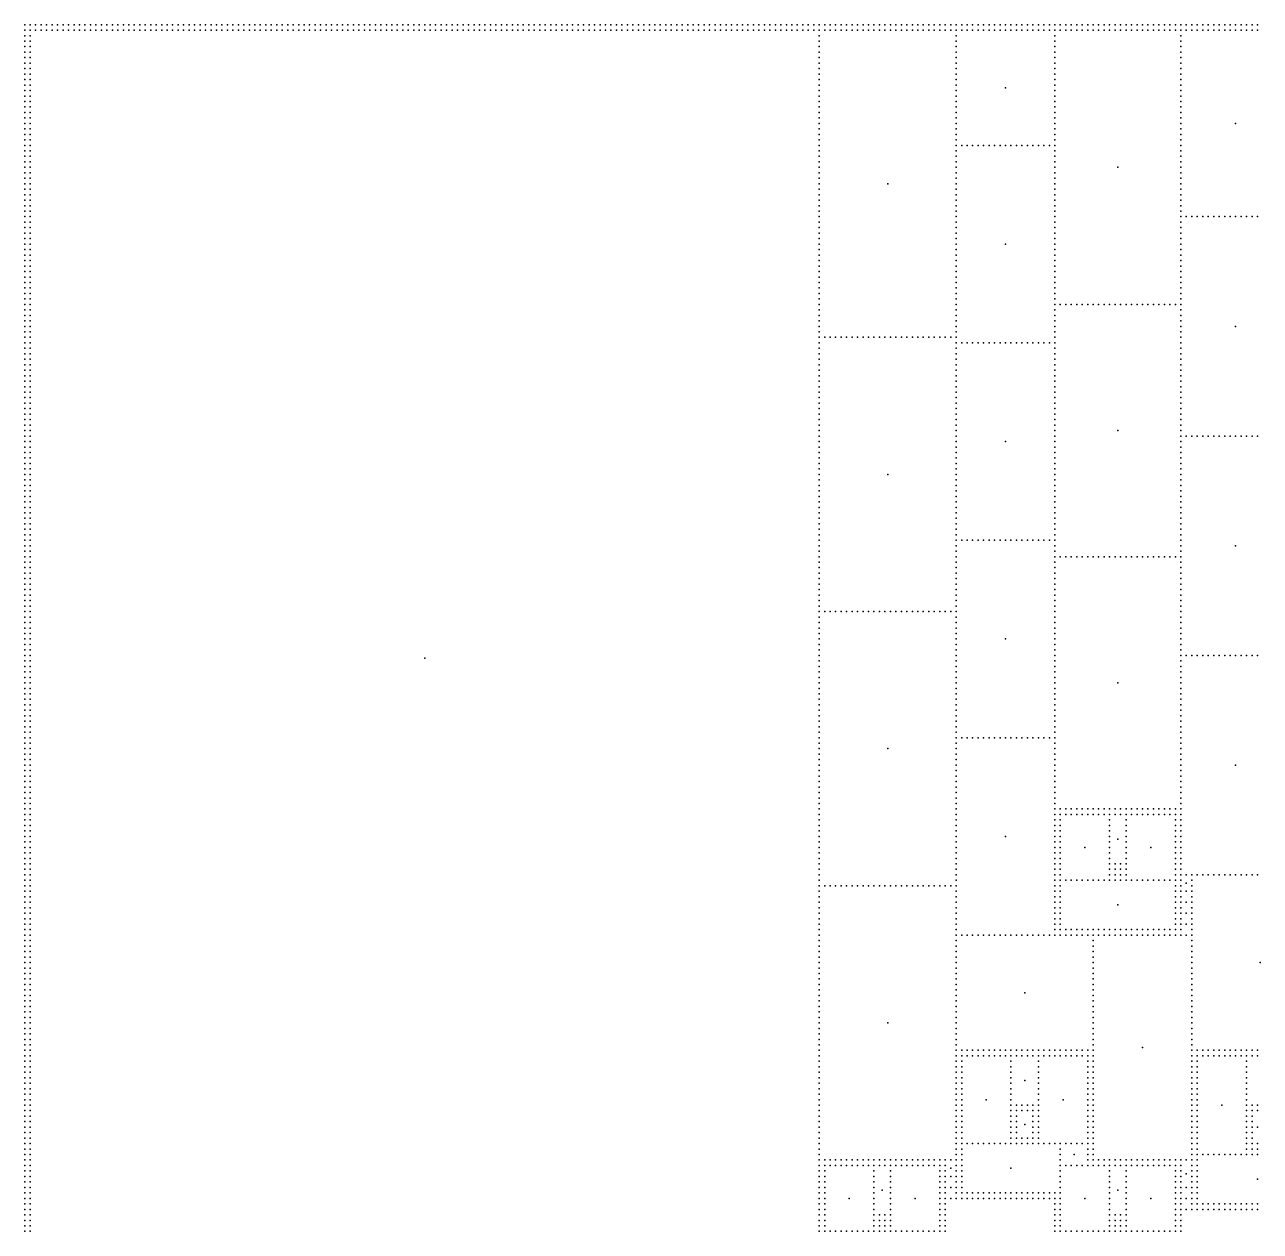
# Model space of a CAD drawing. Header units: metres. Extents: x -50 to 50, y -49 to 49.
# Drawn here: x -50 to 0.1, y 0.2 to 49.2 of the extents above; entities that cross this region are included whole.
import ezdxf

# ---------------------------------------------------------------- set-up
doc = ezdxf.new("R2010")
doc.units = ezdxf.units.M

msp = doc.modelspace()

# ---------------------------------------------------------------- linework, layer by layer
for p in [(-50, 49.168), (-50, 49.168), (-49.778, 49.168), (-49.556, 49.168), (-49.333, 49.168), (-49.111, 49.168), (-48.889, 49.168), (-48.667, 49.168), (-48.444, 49.168), (-48.222, 49.168), (-48, 49.168), (-47.778, 49.168), (-47.556, 49.168), (-47.333, 49.168), (-47.111, 49.168), (-46.889, 49.168), (-46.667, 49.168), (-46.444, 49.168), (-46.222, 49.168), (-46, 49.168), (-45.778, 49.168), (-45.556, 49.168), (-45.333, 49.168), (-45.111, 49.168), (-44.889, 49.168), (-44.667, 49.168), (-44.444, 49.168), (-44.222, 49.168), (-44, 49.168), (-43.778, 49.168), (-43.556, 49.168), (-43.333, 49.168), (-43.111, 49.168), (-42.889, 49.168), (-42.667, 49.168), (-42.444, 49.168), (-42.222, 49.168), (-42, 49.168), (-41.778, 49.168), (-41.556, 49.168), (-41.333, 49.168), (-41.111, 49.168), (-40.889, 49.168), (-40.667, 49.168), (-40.444, 49.168), (-40.222, 49.168), (-40, 49.168), (-39.778, 49.168), (-39.556, 49.168), (-39.333, 49.168), (-39.111, 49.168), (-38.889, 49.168), (-38.667, 49.168), (-38.444, 49.168), (-38.222, 49.168), (-38, 49.168), (-37.778, 49.168), (-37.556, 49.168), (-37.333, 49.168), (-37.111, 49.168), (-36.889, 49.168), (-36.667, 49.168), (-36.444, 49.168), (-36.222, 49.168), (-36, 49.168), (-35.778, 49.168), (-35.556, 49.168), (-35.333, 49.168), (-35.111, 49.168), (-34.889, 49.168), (-34.667, 49.168), (-34.444, 49.168), (-34.222, 49.168), (-34, 49.168), (-33.778, 49.168), (-33.556, 49.168), (-33.333, 49.168), (-33.111, 49.168), (-32.889, 49.168), (-32.667, 49.168), (-32.444, 49.168), (-32.222, 49.168), (-32, 49.168), (-31.778, 49.168), (-31.556, 49.168), (-31.333, 49.168), (-31.111, 49.168), (-30.889, 49.168), (-30.667, 49.168), (-30.444, 49.168), (-30.222, 49.168), (-30, 49.168), (-29.778, 49.168), (-29.556, 49.168), (-29.333, 49.168), (-29.111, 49.168), (-28.889, 49.168), (-28.667, 49.168), (-28.444, 49.168), (-28.222, 49.168), (-28, 49.168), (-27.778, 49.168), (-27.556, 49.168), (-27.333, 49.168), (-27.111, 49.168), (-26.889, 49.168), (-26.667, 49.168), (-26.444, 49.168), (-26.222, 49.168), (-26, 49.168), (-25.778, 49.168), (-25.556, 49.168), (-25.333, 49.168), (-25.111, 49.168), (-24.889, 49.168), (-24.667, 49.168), (-24.444, 49.168), (-24.222, 49.168), (-24, 49.168), (-23.778, 49.168), (-23.556, 49.168), (-23.333, 49.168), (-23.111, 49.168), (-22.889, 49.168), (-22.667, 49.168), (-22.444, 49.168), (-22.222, 49.168), (-22, 49.168), (-21.778, 49.168), (-21.556, 49.168), (-21.333, 49.168), (-21.111, 49.168), (-20.889, 49.168), (-20.667, 49.168), (-20.444, 49.168), (-20.222, 49.168), (-20, 49.168), (-19.778, 49.168), (-19.556, 49.168), (-19.333, 49.168), (-19.111, 49.168), (-18.889, 49.168), (-18.667, 49.168), (-18.444, 49.168), (-18.222, 49.168), (-18, 49.168), (-17.778, 49.168), (-17.556, 49.168), (-17.333, 49.168), (-17.111, 49.168), (-16.889, 49.168), (-16.667, 49.168), (-16.444, 49.168), (-16.222, 49.168), (-16, 49.168), (-15.778, 49.168), (-15.556, 49.168), (-15.333, 49.168), (-15.111, 49.168), (-14.889, 49.168), (-14.667, 49.168), (-14.444, 49.168), (-14.222, 49.168), (-14, 49.168), (-13.778, 49.168), (-13.556, 49.168), (-13.333, 49.168), (-13.111, 49.168), (-12.889, 49.168), (-12.667, 49.168), (-12.444, 49.168), (-12.222, 49.168), (-12, 49.168), (-11.778, 49.168), (-11.556, 49.168), (-11.333, 49.168), (-11.111, 49.168), (-10.889, 49.168), (-10.667, 49.168), (-10.444, 49.168), (-10.222, 49.168), (-10, 49.168), (-9.778, 49.168), (-9.556, 49.168), (-9.333, 49.168), (-9.111, 49.168), (-8.889, 49.168), (-8.667, 49.168), (-8.444, 49.168), (-8.222, 49.168), (-8, 49.168), (-7.778, 49.168), (-7.556, 49.168), (-7.333, 49.168), (-7.111, 49.168), (-6.889, 49.168), (-6.667, 49.168), (-6.444, 49.168), (-6.222, 49.168), (-6, 49.168), (-5.778, 49.168), (-5.556, 49.168), (-5.333, 49.168), (-5.111, 49.168), (-4.889, 49.168), (-4.667, 49.168), (-4.444, 49.168), (-4.222, 49.168), (-4, 49.168), (-3.778, 49.168), (-3.556, 49.168), (-3.333, 49.168), (-3.111, 49.168), (-2.889, 49.168), (-2.667, 49.168), (-2.444, 49.168), (-2.222, 49.168), (-2, 49.168), (-1.778, 49.168), (-1.556, 49.168), (-1.333, 49.168), (-1.111, 49.168), (-0.889, 49.168), (-0.667, 49.168), (-0.444, 49.168), (-0.222, 49.168), (0, 49.168), (-50, 48.946), (-50, 48.723), (-49.778, 48.946), (-49.778, 48.723), (-49.556, 48.946), (-49.333, 48.946), (-49.111, 48.946), (-48.889, 48.946), (-48.667, 48.946), (-48.444, 48.946), (-48.222, 48.946), (-48, 48.946), (-47.778, 48.946), (-47.556, 48.946), (-47.333, 48.946), (-47.111, 48.946), (-46.889, 48.946), (-46.667, 48.946), (-46.444, 48.946), (-46.222, 48.946), (-46, 48.946), (-45.778, 48.946), (-45.556, 48.946), (-45.333, 48.946), (-45.111, 48.946), (-44.889, 48.946), (-44.667, 48.946), (-44.444, 48.946), (-44.222, 48.946), (-44, 48.946), (-43.778, 48.946), (-43.556, 48.946), (-43.333, 48.946), (-43.111, 48.946), (-42.889, 48.946), (-42.667, 48.946), (-42.444, 48.946), (-42.222, 48.946), (-42, 48.946), (-41.778, 48.946), (-41.556, 48.946), (-41.333, 48.946), (-41.111, 48.946), (-40.889, 48.946), (-40.667, 48.946), (-40.444, 48.946), (-40.222, 48.946), (-40, 48.946), (-39.778, 48.946), (-39.556, 48.946), (-39.333, 48.946), (-39.111, 48.946), (-38.889, 48.946), (-38.667, 48.946), (-38.444, 48.946), (-38.222, 48.946), (-38, 48.946), (-37.778, 48.946), (-37.556, 48.946), (-37.333, 48.946), (-37.111, 48.946), (-36.889, 48.946), (-36.667, 48.946), (-36.444, 48.946), (-36.222, 48.946), (-36, 48.946), (-35.778, 48.946), (-35.556, 48.946), (-35.333, 48.946), (-35.111, 48.946), (-34.889, 48.946), (-34.667, 48.946), (-34.444, 48.946), (-34.222, 48.946), (-34, 48.946), (-33.778, 48.946), (-33.556, 48.946), (-33.333, 48.946), (-33.111, 48.946), (-32.889, 48.946), (-32.667, 48.946), (-32.444, 48.946), (-32.222, 48.946), (-32, 48.946), (-31.778, 48.946), (-31.556, 48.946), (-31.333, 48.946), (-31.111, 48.946), (-30.889, 48.946), (-30.667, 48.946), (-30.444, 48.946), (-30.222, 48.946), (-30, 48.946), (-29.778, 48.946), (-29.556, 48.946), (-29.333, 48.946), (-29.111, 48.946), (-28.889, 48.946), (-28.667, 48.946), (-28.444, 48.946), (-28.222, 48.946), (-28, 48.946), (-27.778, 48.946), (-27.556, 48.946), (-27.333, 48.946), (-27.111, 48.946), (-26.889, 48.946), (-26.667, 48.946), (-26.444, 48.946), (-26.222, 48.946), (-26, 48.946), (-25.778, 48.946), (-25.556, 48.946), (-25.333, 48.946), (-25.111, 48.946), (-24.889, 48.946), (-24.667, 48.946), (-24.444, 48.946), (-24.222, 48.946), (-24, 48.946), (-23.778, 48.946), (-23.556, 48.946), (-23.333, 48.946), (-23.111, 48.946), (-22.889, 48.946), (-22.667, 48.946), (-22.444, 48.946), (-22.222, 48.946), (-22, 48.946), (-21.778, 48.946), (-21.556, 48.946), (-21.333, 48.946), (-21.111, 48.946), (-20.889, 48.946), (-20.667, 48.946), (-20.444, 48.946), (-20.222, 48.946), (-20, 48.946), (-19.778, 48.946), (-19.556, 48.946), (-19.333, 48.946), (-19.111, 48.946), (-18.889, 48.946), (-18.667, 48.946), (-18.444, 48.946), (-18.222, 48.946), (-18, 48.946), (-17.778, 48.946), (-17.778, 48.723), (-17.556, 48.946), (-17.333, 48.946), (-17.111, 48.946), (-16.889, 48.946), (-16.667, 48.946), (-16.444, 48.946), (-16.222, 48.946), (-16, 48.946), (-15.778, 48.946), (-15.556, 48.946), (-15.333, 48.946), (-15.111, 48.946), (-14.889, 48.946), (-14.667, 48.946), (-14.444, 48.946), (-14.222, 48.946), (-14, 48.946), (-13.778, 48.946), (-13.556, 48.946), (-13.333, 48.946), (-13.111, 48.946), (-12.889, 48.946), (-12.667, 48.946), (-12.444, 48.946), (-12.222, 48.946), (-12.222, 48.723), (-12, 48.946), (-11.778, 48.946), (-11.556, 48.946), (-11.333, 48.946), (-11.111, 48.946), (-10.889, 48.946), (-10.667, 48.946), (-10.444, 48.946), (-10.222, 48.946), (-10, 48.946), (-9.778, 48.946), (-9.556, 48.946), (-9.333, 48.946), (-9.111, 48.946), (-8.889, 48.946), (-8.667, 48.946), (-8.444, 48.946), (-8.222, 48.946), (-8.222, 48.723), (-8, 48.946), (-7.778, 48.946), (-7.556, 48.946), (-7.333, 48.946), (-7.111, 48.946), (-6.889, 48.946), (-6.667, 48.946), (-6.444, 48.946), (-6.222, 48.946), (-6, 48.946), (-5.778, 48.946), (-5.556, 48.946), (-5.333, 48.946), (-5.111, 48.946), (-4.889, 48.946), (-4.667, 48.946), (-4.444, 48.946), (-4.222, 48.946), (-4, 48.946), (-3.778, 48.946), (-3.556, 48.946), (-3.333, 48.946), (-3.111, 48.946), (-3.111, 48.723), (-2.889, 48.946), (-2.667, 48.946), (-2.444, 48.946), (-2.222, 48.946), (-2, 48.946), (-1.778, 48.946), (-1.556, 48.946), (-1.333, 48.946), (-1.111, 48.946), (-0.889, 48.946), (-0.667, 48.946), (-0.444, 48.946), (-0.222, 48.946), (0, 48.946), (-50, 48.501), (-50, 48.279), (-49.778, 48.501), (-49.778, 48.279), (-17.778, 48.501), (-17.778, 48.279), (-12.222, 48.501), (-12.222, 48.279), (-8.222, 48.501), (-8.222, 48.279), (-3.111, 48.501), (-3.111, 48.279), (-50, 48.056), (-50, 47.834), (-50, 47.611), (-49.778, 48.056), (-49.778, 47.834), (-49.778, 47.611), (-17.778, 48.056), (-17.778, 47.834), (-17.778, 47.611), (-12.222, 48.056), (-12.222, 47.834), (-12.222, 47.611), (-8.222, 48.056), (-8.222, 47.834), (-8.222, 47.611), (-3.111, 48.056), (-3.111, 47.834), (-3.111, 47.611), (-50, 47.389), (-50, 47.166), (-49.778, 47.389), (-49.778, 47.166), (-17.778, 47.389), (-17.778, 47.166), (-12.222, 47.389), (-12.222, 47.166), (-8.222, 47.389), (-8.222, 47.166), (-3.111, 47.389), (-3.111, 47.166), (-50, 46.944), (-50, 46.721), (-49.778, 46.944), (-49.778, 46.721), (-17.778, 46.944), (-17.778, 46.721), (-12.222, 46.944), (-12.222, 46.721), (-10.222, 46.61), (-8.222, 46.944), (-8.222, 46.721), (-3.111, 46.944), (-3.111, 46.721), (-50, 46.499), (-50, 46.276), (-49.778, 46.499), (-49.778, 46.276), (-17.778, 46.499), (-17.778, 46.276), (-12.222, 46.499), (-12.222, 46.276), (-8.222, 46.499), (-8.222, 46.276), (-3.111, 46.499), (-3.111, 46.276), (-50, 46.054), (-50, 45.831), (-50, 45.609), (-49.778, 46.054), (-49.778, 45.831), (-49.778, 45.609), (-17.778, 46.054), (-17.778, 45.831), (-17.778, 45.609), (-12.222, 46.054), (-12.222, 45.831), (-12.222, 45.609), (-8.222, 46.054), (-8.222, 45.831), (-8.222, 45.609), (-3.111, 46.054), (-3.111, 45.831), (-3.111, 45.609), (-50, 45.386), (-50, 45.164), (-49.778, 45.386), (-49.778, 45.164), (-17.778, 45.386), (-17.778, 45.164), (-12.222, 45.386), (-12.222, 45.164), (-8.222, 45.386), (-8.222, 45.164), (-3.111, 45.386), (-3.111, 45.164), (-0.889, 45.164), (-50, 44.941), (-50, 44.719), (-49.778, 44.941), (-49.778, 44.719), (-17.778, 44.941), (-17.778, 44.719), (-12.222, 44.941), (-12.222, 44.719), (-8.222, 44.941), (-8.222, 44.719), (-3.111, 44.941), (-3.111, 44.719), (-50, 44.496), (-50, 44.274), (-49.778, 44.496), (-49.778, 44.274), (-17.778, 44.496), (-17.778, 44.274), (-12.222, 44.496), (-12.222, 44.274), (-12, 44.274), (-11.778, 44.274), (-11.556, 44.274), (-11.333, 44.274), (-11.111, 44.274), (-10.889, 44.274), (-10.667, 44.274), (-10.444, 44.274), (-10.222, 44.274), (-10, 44.274), (-9.778, 44.274), (-9.556, 44.274), (-9.333, 44.274), (-9.111, 44.274), (-8.889, 44.274), (-8.667, 44.274), (-8.444, 44.274), (-8.222, 44.496), (-8.222, 44.274), (-3.111, 44.496), (-3.111, 44.274), (-50, 44.051), (-50, 43.829), (-50, 43.606), (-49.778, 44.051), (-49.778, 43.829), (-49.778, 43.606), (-17.778, 44.051), (-17.778, 43.829), (-17.778, 43.606), (-12.222, 44.051), (-12.222, 43.829), (-12.222, 43.606), (-8.222, 44.051), (-8.222, 43.829), (-8.222, 43.606), (-3.111, 44.051), (-3.111, 43.829), (-3.111, 43.606), (-50, 43.384), (-50, 43.161), (-49.778, 43.384), (-49.778, 43.161), (-17.778, 43.384), (-17.778, 43.161), (-12.222, 43.384), (-12.222, 43.161), (-8.222, 43.384), (-8.222, 43.161), (-5.667, 43.384), (-3.111, 43.384), (-3.111, 43.161), (-50, 42.939), (-50, 42.716), (-49.778, 42.939), (-49.778, 42.716), (-17.778, 42.939), (-17.778, 42.716), (-15, 42.716), (-12.222, 42.939), (-12.222, 42.716), (-8.222, 42.939), (-8.222, 42.716), (-3.111, 42.939), (-3.111, 42.716), (-50, 42.494), (-50, 42.272), (-49.778, 42.494), (-49.778, 42.272), (-17.778, 42.494), (-17.778, 42.272), (-12.222, 42.494), (-12.222, 42.272), (-8.222, 42.494), (-8.222, 42.272), (-3.111, 42.494), (-3.111, 42.272), (-50, 42.049), (-50, 41.827), (-50, 41.604), (-49.778, 42.049), (-49.778, 41.827), (-49.778, 41.604), (-17.778, 42.049), (-17.778, 41.827), (-17.778, 41.604), (-12.222, 42.049), (-12.222, 41.827), (-12.222, 41.604), (-8.222, 42.049), (-8.222, 41.827), (-8.222, 41.604), (-3.111, 42.049), (-3.111, 41.827), (-3.111, 41.604), (-50, 41.382), (-50, 41.159), (-49.778, 41.382), (-49.778, 41.159), (-17.778, 41.382), (-17.778, 41.159), (-12.222, 41.382), (-12.222, 41.159), (-8.222, 41.382), (-8.222, 41.159), (-3.111, 41.382), (-3.111, 41.159), (-2.889, 41.382), (-2.667, 41.382), (-2.444, 41.382), (-2.222, 41.382), (-2, 41.382), (-1.778, 41.382), (-1.556, 41.382), (-1.333, 41.382), (-1.111, 41.382), (-0.889, 41.382), (-0.667, 41.382), (-0.444, 41.382), (-0.222, 41.382), (0, 41.382), (-50, 40.937), (-50, 40.714), (-49.778, 40.937), (-49.778, 40.714), (-17.778, 40.937), (-17.778, 40.714), (-12.222, 40.937), (-12.222, 40.714), (-8.222, 40.937), (-8.222, 40.714), (-3.111, 40.937), (-3.111, 40.714), (-50, 40.492), (-50, 40.269), (-49.778, 40.492), (-49.778, 40.269), (-17.778, 40.492), (-17.778, 40.269), (-12.222, 40.492), (-12.222, 40.269), (-10.222, 40.269), (-8.222, 40.492), (-8.222, 40.269), (-3.111, 40.492), (-3.111, 40.269), (-50, 40.047), (-50, 39.824), (-50, 39.602), (-49.778, 40.047), (-49.778, 39.824), (-49.778, 39.602), (-17.778, 40.047), (-17.778, 39.824), (-17.778, 39.602), (-12.222, 40.047), (-12.222, 39.824), (-12.222, 39.602), (-8.222, 40.047), (-8.222, 39.824), (-8.222, 39.602), (-3.111, 40.047), (-3.111, 39.824), (-3.111, 39.602), (-50, 39.379), (-50, 39.157), (-49.778, 39.379), (-49.778, 39.157), (-17.778, 39.379), (-17.778, 39.157), (-12.222, 39.379), (-12.222, 39.157), (-8.222, 39.379), (-8.222, 39.157), (-3.111, 39.379), (-3.111, 39.157), (-50, 38.934), (-50, 38.712), (-49.778, 38.934), (-49.778, 38.712), (-17.778, 38.934), (-17.778, 38.712), (-12.222, 38.934), (-12.222, 38.712), (-8.222, 38.934), (-8.222, 38.712), (-3.111, 38.934), (-3.111, 38.712), (-50, 38.489), (-50, 38.267), (-49.778, 38.489), (-49.778, 38.267), (-17.778, 38.489), (-17.778, 38.267), (-12.222, 38.489), (-12.222, 38.267), (-8.222, 38.489), (-8.222, 38.267), (-3.111, 38.489), (-3.111, 38.267), (-50, 38.044), (-50, 37.822), (-50, 37.599), (-49.778, 38.044), (-49.778, 37.822), (-49.778, 37.599), (-17.778, 38.044), (-17.778, 37.822), (-17.778, 37.599), (-12.222, 38.044), (-12.222, 37.822), (-12.222, 37.599), (-8.222, 38.044), (-8.222, 37.822), (-8.222, 37.599), (-8, 37.822), (-7.778, 37.822), (-7.556, 37.822), (-7.333, 37.822), (-7.111, 37.822), (-6.889, 37.822), (-6.667, 37.822), (-6.444, 37.822), (-6.222, 37.822), (-6, 37.822), (-5.778, 37.822), (-5.556, 37.822), (-5.333, 37.822), (-5.111, 37.822), (-4.889, 37.822), (-4.667, 37.822), (-4.444, 37.822), (-4.222, 37.822), (-4, 37.822), (-3.778, 37.822), (-3.556, 37.822), (-3.333, 37.822), (-3.111, 38.044), (-3.111, 37.822), (-3.111, 37.599), (-50, 37.377), (-50, 37.154), (-49.778, 37.377), (-49.778, 37.154), (-17.778, 37.377), (-17.778, 37.154), (-12.222, 37.377), (-12.222, 37.154), (-8.222, 37.377), (-8.222, 37.154), (-3.111, 37.377), (-3.111, 37.154), (-50, 36.932), (-50, 36.709), (-49.778, 36.932), (-49.778, 36.709), (-17.778, 36.932), (-17.778, 36.709), (-12.222, 36.932), (-12.222, 36.709), (-8.222, 36.932), (-8.222, 36.709), (-3.111, 36.932), (-3.111, 36.709), (-0.889, 36.932), (-50, 36.487), (-50, 36.265), (-49.778, 36.487), (-49.778, 36.265), (-17.778, 36.487), (-17.778, 36.265), (-17.556, 36.487), (-17.333, 36.487), (-17.111, 36.487), (-16.889, 36.487), (-16.667, 36.487), (-16.444, 36.487), (-16.222, 36.487), (-16, 36.487), (-15.778, 36.487), (-15.556, 36.487), (-15.333, 36.487), (-15.111, 36.487), (-14.889, 36.487), (-14.667, 36.487), (-14.444, 36.487), (-14.222, 36.487), (-14, 36.487), (-13.778, 36.487), (-13.556, 36.487), (-13.333, 36.487), (-13.111, 36.487), (-12.889, 36.487), (-12.667, 36.487), (-12.444, 36.487), (-12.222, 36.487), (-12.222, 36.265), (-12, 36.265), (-11.778, 36.265), (-11.556, 36.265), (-11.333, 36.265), (-11.111, 36.265), (-10.889, 36.265), (-10.667, 36.265), (-10.444, 36.265), (-10.222, 36.265), (-10, 36.265), (-9.778, 36.265), (-9.556, 36.265), (-9.333, 36.265), (-9.111, 36.265), (-8.889, 36.265), (-8.667, 36.265), (-8.444, 36.265), (-8.222, 36.487), (-8.222, 36.265), (-3.111, 36.487), (-3.111, 36.265), (-50, 36.042), (-50, 35.82), (-50, 35.597), (-49.778, 36.042), (-49.778, 35.82), (-49.778, 35.597), (-17.778, 36.042), (-17.778, 35.82), (-17.778, 35.597), (-12.222, 36.042), (-12.222, 35.82), (-12.222, 35.597), (-8.222, 36.042), (-8.222, 35.82), (-8.222, 35.597), (-3.111, 36.042), (-3.111, 35.82), (-3.111, 35.597), (-50, 35.375), (-50, 35.152), (-49.778, 35.375), (-49.778, 35.152), (-17.778, 35.375), (-17.778, 35.152), (-12.222, 35.375), (-12.222, 35.152), (-8.222, 35.375), (-8.222, 35.152), (-3.111, 35.375), (-3.111, 35.152), (-50, 34.93), (-50, 34.707), (-49.778, 34.93), (-49.778, 34.707), (-17.778, 34.93), (-17.778, 34.707), (-12.222, 34.93), (-12.222, 34.707), (-8.222, 34.93), (-8.222, 34.707), (-3.111, 34.93), (-3.111, 34.707), (-50, 34.485), (-50, 34.262), (-49.778, 34.485), (-49.778, 34.262), (-17.778, 34.485), (-17.778, 34.262), (-12.222, 34.485), (-12.222, 34.262), (-8.222, 34.485), (-8.222, 34.262), (-3.111, 34.485), (-3.111, 34.262), (-50, 34.04), (-50, 33.817), (-50, 33.595), (-49.778, 34.04), (-49.778, 33.817), (-49.778, 33.595), (-17.778, 34.04), (-17.778, 33.817), (-17.778, 33.595), (-12.222, 34.04), (-12.222, 33.817), (-12.222, 33.595), (-8.222, 34.04), (-8.222, 33.817), (-8.222, 33.595), (-3.111, 34.04), (-3.111, 33.817), (-3.111, 33.595), (-50, 33.372), (-50, 33.15), (-49.778, 33.372), (-49.778, 33.15), (-17.778, 33.372), (-17.778, 33.15), (-12.222, 33.372), (-12.222, 33.15), (-8.222, 33.372), (-8.222, 33.15), (-3.111, 33.372), (-3.111, 33.15), (-50, 32.927), (-50, 32.705), (-49.778, 32.927), (-49.778, 32.705), (-17.778, 32.927), (-17.778, 32.705), (-12.222, 32.927), (-12.222, 32.705), (-8.222, 32.927), (-8.222, 32.705), (-5.667, 32.705), (-3.111, 32.927), (-3.111, 32.705), (-50, 32.482), (-50, 32.26), (-49.778, 32.482), (-49.778, 32.26), (-17.778, 32.482), (-17.778, 32.26), (-12.222, 32.482), (-12.222, 32.26), (-10.222, 32.26), (-8.222, 32.482), (-8.222, 32.26), (-3.111, 32.482), (-3.111, 32.26), (-2.889, 32.482), (-2.667, 32.482), (-2.444, 32.482), (-2.222, 32.482), (-2, 32.482), (-1.778, 32.482), (-1.556, 32.482), (-1.333, 32.482), (-1.111, 32.482), (-0.889, 32.482), (-0.667, 32.482), (-0.444, 32.482), (-0.222, 32.482), (0, 32.482), (-50, 32.037), (-50, 31.815), (-50, 31.592), (-49.778, 32.037), (-49.778, 31.815), (-49.778, 31.592), (-17.778, 32.037), (-17.778, 31.815), (-17.778, 31.592), (-12.222, 32.037), (-12.222, 31.815), (-12.222, 31.592), (-8.222, 32.037), (-8.222, 31.815), (-8.222, 31.592), (-3.111, 32.037), (-3.111, 31.815), (-3.111, 31.592), (-50, 31.37), (-50, 31.147), (-49.778, 31.37), (-49.778, 31.147), (-17.778, 31.37), (-17.778, 31.147), (-12.222, 31.37), (-12.222, 31.147), (-8.222, 31.37), (-8.222, 31.147), (-3.111, 31.37), (-3.111, 31.147), (-50, 30.925), (-50, 30.702), (-49.778, 30.925), (-49.778, 30.702), (-17.778, 30.925), (-17.778, 30.702), (-15, 30.925), (-12.222, 30.925), (-12.222, 30.702), (-8.222, 30.925), (-8.222, 30.702), (-3.111, 30.925), (-3.111, 30.702), (-50, 30.48), (-50, 30.258), (-49.778, 30.48), (-49.778, 30.258), (-17.778, 30.48), (-17.778, 30.258), (-12.222, 30.48), (-12.222, 30.258), (-8.222, 30.48), (-8.222, 30.258), (-3.111, 30.48), (-3.111, 30.258), (-50, 30.035), (-50, 29.813), (-50, 29.59), (-49.778, 30.035), (-49.778, 29.813), (-49.778, 29.59), (-17.778, 30.035), (-17.778, 29.813), (-17.778, 29.59), (-12.222, 30.035), (-12.222, 29.813), (-12.222, 29.59), (-8.222, 30.035), (-8.222, 29.813), (-8.222, 29.59), (-3.111, 30.035), (-3.111, 29.813), (-3.111, 29.59), (-50, 29.368), (-50, 29.145), (-49.778, 29.368), (-49.778, 29.145), (-17.778, 29.368), (-17.778, 29.145), (-12.222, 29.368), (-12.222, 29.145), (-8.222, 29.368), (-8.222, 29.145), (-3.111, 29.368), (-3.111, 29.145), (-50, 28.923), (-50, 28.7), (-49.778, 28.923), (-49.778, 28.7), (-17.778, 28.923), (-17.778, 28.7), (-12.222, 28.923), (-12.222, 28.7), (-8.222, 28.923), (-8.222, 28.7), (-3.111, 28.923), (-3.111, 28.7), (-50, 28.478), (-50, 28.255), (-49.778, 28.478), (-49.778, 28.255), (-17.778, 28.478), (-17.778, 28.255), (-12.222, 28.478), (-12.222, 28.255), (-12, 28.255), (-11.778, 28.255), (-11.556, 28.255), (-11.333, 28.255), (-11.111, 28.255), (-10.889, 28.255), (-10.667, 28.255), (-10.444, 28.255), (-10.222, 28.255), (-10, 28.255), (-9.778, 28.255), (-9.556, 28.255), (-9.333, 28.255), (-9.111, 28.255), (-8.889, 28.255), (-8.667, 28.255), (-8.444, 28.255), (-8.222, 28.478), (-8.222, 28.255), (-3.111, 28.478), (-3.111, 28.255), (-50, 28.033), (-50, 27.81), (-50, 27.588), (-49.778, 28.033), (-49.778, 27.81), (-49.778, 27.588), (-17.778, 28.033), (-17.778, 27.81), (-17.778, 27.588), (-12.222, 28.033), (-12.222, 27.81), (-12.222, 27.588), (-8.222, 28.033), (-8.222, 27.81), (-8.222, 27.588), (-8, 27.588), (-7.778, 27.588), (-7.556, 27.588), (-7.333, 27.588), (-7.111, 27.588), (-6.889, 27.588), (-6.667, 27.588), (-6.444, 27.588), (-6.222, 27.588), (-6, 27.588), (-5.778, 27.588), (-5.556, 27.588), (-5.333, 27.588), (-5.111, 27.588), (-4.889, 27.588), (-4.667, 27.588), (-4.444, 27.588), (-4.222, 27.588), (-4, 27.588), (-3.778, 27.588), (-3.556, 27.588), (-3.333, 27.588), (-3.111, 28.033), (-3.111, 27.81), (-3.111, 27.588), (-0.889, 28.033), (-50, 27.365), (-50, 27.143), (-49.778, 27.365), (-49.778, 27.143), (-17.778, 27.365), (-17.778, 27.143), (-12.222, 27.365), (-12.222, 27.143), (-8.222, 27.365), (-8.222, 27.143), (-3.111, 27.365), (-3.111, 27.143), (-50, 26.92), (-50, 26.698), (-49.778, 26.92), (-49.778, 26.698), (-17.778, 26.92), (-17.778, 26.698), (-12.222, 26.92), (-12.222, 26.698), (-8.222, 26.92), (-8.222, 26.698), (-3.111, 26.92), (-3.111, 26.698), (-50, 26.475), (-50, 26.253), (-49.778, 26.475), (-49.778, 26.253), (-17.778, 26.475), (-17.778, 26.253), (-12.222, 26.475), (-12.222, 26.253), (-8.222, 26.475), (-8.222, 26.253), (-3.111, 26.475), (-3.111, 26.253), (-50, 26.03), (-50, 25.808), (-50, 25.585), (-49.778, 26.03), (-49.778, 25.808), (-49.778, 25.585), (-17.778, 26.03), (-17.778, 25.808), (-17.778, 25.585), (-12.222, 26.03), (-12.222, 25.808), (-12.222, 25.585), (-8.222, 26.03), (-8.222, 25.808), (-8.222, 25.585), (-3.111, 26.03), (-3.111, 25.808), (-3.111, 25.585), (-50, 25.363), (-50, 25.14), (-49.778, 25.363), (-49.778, 25.14), (-17.778, 25.363), (-17.778, 25.14), (-17.556, 25.363), (-17.333, 25.363), (-17.111, 25.363), (-16.889, 25.363), (-16.667, 25.363), (-16.444, 25.363), (-16.222, 25.363), (-16, 25.363), (-15.778, 25.363), (-15.556, 25.363), (-15.333, 25.363), (-15.111, 25.363), (-14.889, 25.363), (-14.667, 25.363), (-14.444, 25.363), (-14.222, 25.363), (-14, 25.363), (-13.778, 25.363), (-13.556, 25.363), (-13.333, 25.363), (-13.111, 25.363), (-12.889, 25.363), (-12.667, 25.363), (-12.444, 25.363), (-12.222, 25.363), (-12.222, 25.14), (-8.222, 25.363), (-8.222, 25.14), (-3.111, 25.363), (-3.111, 25.14), (-50, 24.918), (-50, 24.695), (-49.778, 24.918), (-49.778, 24.695), (-17.778, 24.918), (-17.778, 24.695), (-12.222, 24.918), (-12.222, 24.695), (-8.222, 24.918), (-8.222, 24.695), (-3.111, 24.918), (-3.111, 24.695), (-50, 24.473), (-50, 24.251), (-49.778, 24.473), (-49.778, 24.251), (-17.778, 24.473), (-17.778, 24.251), (-12.222, 24.473), (-12.222, 24.251), (-10.222, 24.251), (-8.222, 24.473), (-8.222, 24.251), (-3.111, 24.473), (-3.111, 24.251), (-50, 24.028), (-50, 23.806), (-50, 23.583), (-49.778, 24.028), (-49.778, 23.806), (-49.778, 23.583), (-17.778, 24.028), (-17.778, 23.806), (-17.778, 23.583), (-12.222, 24.028), (-12.222, 23.806), (-12.222, 23.583), (-8.222, 24.028), (-8.222, 23.806), (-8.222, 23.583), (-3.111, 24.028), (-3.111, 23.806), (-3.111, 23.583), (-2.889, 23.583), (-2.667, 23.583), (-2.444, 23.583), (-2.222, 23.583), (-2, 23.583), (-1.778, 23.583), (-1.556, 23.583), (-1.333, 23.583), (-1.111, 23.583), (-0.889, 23.583), (-0.667, 23.583), (-0.444, 23.583), (-0.222, 23.583), (0, 23.583), (-50, 23.361), (-50, 23.138), (-49.778, 23.361), (-49.778, 23.138), (-33.778, 23.472), (-17.778, 23.361), (-17.778, 23.138), (-12.222, 23.361), (-12.222, 23.138), (-8.222, 23.361), (-8.222, 23.138), (-3.111, 23.361), (-3.111, 23.138), (-50, 22.916), (-50, 22.693), (-49.778, 22.916), (-49.778, 22.693), (-17.778, 22.916), (-17.778, 22.693), (-12.222, 22.916), (-12.222, 22.693), (-8.222, 22.916), (-8.222, 22.693), (-3.111, 22.916), (-3.111, 22.693), (-50, 22.471), (-50, 22.248), (-49.778, 22.471), (-49.778, 22.248), (-17.778, 22.471), (-17.778, 22.248), (-12.222, 22.471), (-12.222, 22.248), (-8.222, 22.471), (-8.222, 22.248), (-5.667, 22.471), (-3.111, 22.471), (-3.111, 22.248), (-50, 22.026), (-50, 21.803), (-50, 21.581), (-49.778, 22.026), (-49.778, 21.803), (-49.778, 21.581), (-17.778, 22.026), (-17.778, 21.803), (-17.778, 21.581), (-12.222, 22.026), (-12.222, 21.803), (-12.222, 21.581), (-8.222, 22.026), (-8.222, 21.803), (-8.222, 21.581), (-3.111, 22.026), (-3.111, 21.803), (-3.111, 21.581), (-50, 21.358), (-50, 21.136), (-49.778, 21.358), (-49.778, 21.136), (-17.778, 21.358), (-17.778, 21.136), (-12.222, 21.358), (-12.222, 21.136), (-8.222, 21.358), (-8.222, 21.136), (-3.111, 21.358), (-3.111, 21.136), (-50, 20.913), (-50, 20.691), (-49.778, 20.913), (-49.778, 20.691), (-17.778, 20.913), (-17.778, 20.691), (-12.222, 20.913), (-12.222, 20.691), (-8.222, 20.913), (-8.222, 20.691), (-3.111, 20.913), (-3.111, 20.691), (-50, 20.468), (-50, 20.246), (-49.778, 20.468), (-49.778, 20.246), (-17.778, 20.468), (-17.778, 20.246), (-12.222, 20.468), (-12.222, 20.246), (-12, 20.246), (-11.778, 20.246), (-11.556, 20.246), (-11.333, 20.246), (-11.111, 20.246), (-10.889, 20.246), (-10.667, 20.246), (-10.444, 20.246), (-10.222, 20.246), (-10, 20.246), (-9.778, 20.246), (-9.556, 20.246), (-9.333, 20.246), (-9.111, 20.246), (-8.889, 20.246), (-8.667, 20.246), (-8.444, 20.246), (-8.222, 20.468), (-8.222, 20.246), (-3.111, 20.468), (-3.111, 20.246), (-50, 20.023), (-50, 19.801), (-50, 19.578), (-49.778, 20.023), (-49.778, 19.801), (-49.778, 19.578), (-17.778, 20.023), (-17.778, 19.801), (-17.778, 19.578), (-15, 19.801), (-12.222, 20.023), (-12.222, 19.801), (-12.222, 19.578), (-8.222, 20.023), (-8.222, 19.801), (-8.222, 19.578), (-3.111, 20.023), (-3.111, 19.801), (-3.111, 19.578), (-50, 19.356), (-50, 19.133), (-49.778, 19.356), (-49.778, 19.133), (-17.778, 19.356), (-17.778, 19.133), (-12.222, 19.356), (-12.222, 19.133), (-8.222, 19.356), (-8.222, 19.133), (-3.111, 19.356), (-3.111, 19.133), (-0.889, 19.133), (-50, 18.911), (-50, 18.688), (-49.778, 18.911), (-49.778, 18.688), (-17.778, 18.911), (-17.778, 18.688), (-12.222, 18.911), (-12.222, 18.688), (-8.222, 18.911), (-8.222, 18.688), (-3.111, 18.911), (-3.111, 18.688), (-50, 18.466), (-50, 18.244), (-49.778, 18.466), (-49.778, 18.244), (-17.778, 18.466), (-17.778, 18.244), (-12.222, 18.466), (-12.222, 18.244), (-8.222, 18.466), (-8.222, 18.244), (-3.111, 18.466), (-3.111, 18.244), (-50, 18.021), (-50, 17.799), (-50, 17.576), (-49.778, 18.021), (-49.778, 17.799), (-49.778, 17.576), (-17.778, 18.021), (-17.778, 17.799), (-17.778, 17.576), (-12.222, 18.021), (-12.222, 17.799), (-12.222, 17.576), (-8.222, 18.021), (-8.222, 17.799), (-8.222, 17.576), (-3.111, 18.021), (-3.111, 17.799), (-3.111, 17.576), (-50, 17.354), (-50, 17.131), (-49.778, 17.354), (-49.778, 17.131), (-17.778, 17.354), (-17.778, 17.131), (-12.222, 17.354), (-12.222, 17.131), (-8.222, 17.354), (-8.222, 17.131), (-8, 17.354), (-8, 17.131), (-7.778, 17.354), (-7.778, 17.131), (-7.556, 17.354), (-7.556, 17.131), (-7.333, 17.354), (-7.333, 17.131), (-7.111, 17.354), (-7.111, 17.131), (-6.889, 17.354), (-6.889, 17.131), (-6.667, 17.354), (-6.667, 17.131), (-6.444, 17.354), (-6.444, 17.131), (-6.222, 17.354), (-6.222, 17.131), (-6, 17.354), (-6, 17.131), (-5.778, 17.354), (-5.778, 17.131), (-5.556, 17.354), (-5.556, 17.131), (-5.333, 17.354), (-5.333, 17.131), (-5.111, 17.354), (-5.111, 17.131), (-4.889, 17.354), (-4.889, 17.131), (-4.667, 17.354), (-4.667, 17.131), (-4.444, 17.354), (-4.444, 17.131), (-4.222, 17.354), (-4.222, 17.131), (-4, 17.354), (-4, 17.131), (-3.778, 17.354), (-3.778, 17.131), (-3.556, 17.354), (-3.556, 17.131), (-3.333, 17.354), (-3.333, 17.131), (-3.111, 17.354), (-3.111, 17.131), (-50, 16.909), (-50, 16.686), (-49.778, 16.909), (-49.778, 16.686), (-17.778, 16.909), (-17.778, 16.686), (-12.222, 16.909), (-12.222, 16.686), (-8.222, 16.909), (-8.222, 16.686), (-8, 16.909), (-8, 16.686), (-6, 16.909), (-6, 16.686), (-5.333, 16.909), (-5.333, 16.686), (-3.333, 16.909), (-3.333, 16.686), (-3.111, 16.909), (-3.111, 16.686), (-50, 16.464), (-50, 16.241), (-49.778, 16.464), (-49.778, 16.241), (-17.778, 16.464), (-17.778, 16.241), (-12.222, 16.464), (-12.222, 16.241), (-10.222, 16.241), (-8.222, 16.464), (-8.222, 16.241), (-8, 16.464), (-8, 16.241), (-6, 16.464), (-6, 16.241), (-5.667, 16.13), (-5.333, 16.464), (-5.333, 16.241), (-3.333, 16.464), (-3.333, 16.241), (-3.111, 16.464), (-3.111, 16.241), (-50, 16.019), (-50, 15.796), (-50, 15.574), (-49.778, 16.019), (-49.778, 15.796), (-49.778, 15.574), (-17.778, 16.019), (-17.778, 15.796), (-17.778, 15.574), (-12.222, 16.019), (-12.222, 15.796), (-12.222, 15.574), (-8.222, 16.019), (-8.222, 15.796), (-8.222, 15.574), (-8, 16.019), (-8, 15.796), (-8, 15.574), (-7, 15.796), (-6, 16.019), (-6, 15.796), (-6, 15.574), (-5.333, 16.019), (-5.333, 15.796), (-5.333, 15.574), (-4.333, 15.796), (-3.333, 16.019), (-3.333, 15.796), (-3.333, 15.574), (-3.111, 16.019), (-3.111, 15.796), (-3.111, 15.574), (-50, 15.351), (-50, 15.129), (-49.778, 15.351), (-49.778, 15.129), (-17.778, 15.351), (-17.778, 15.129), (-12.222, 15.351), (-12.222, 15.129), (-8.222, 15.351), (-8.222, 15.129), (-8, 15.351), (-8, 15.129), (-6, 15.351), (-6, 15.129), (-5.778, 15.129), (-5.556, 15.129), (-5.333, 15.351), (-5.333, 15.129), (-3.333, 15.351), (-3.333, 15.129), (-3.111, 15.351), (-3.111, 15.129), (-50, 14.906), (-50, 14.684), (-49.778, 14.906), (-49.778, 14.684), (-17.778, 14.906), (-17.778, 14.684), (-12.222, 14.906), (-12.222, 14.684), (-8.222, 14.906), (-8.222, 14.684), (-8, 14.906), (-8, 14.684), (-6, 14.906), (-6, 14.684), (-5.778, 14.906), (-5.778, 14.684), (-5.556, 14.906), (-5.556, 14.684), (-5.333, 14.906), (-5.333, 14.684), (-3.333, 14.906), (-3.333, 14.684), (-3.111, 14.906), (-3.111, 14.684), (-2.889, 14.684), (-2.667, 14.684), (-2.444, 14.684), (-2.222, 14.684), (-2, 14.684), (-1.778, 14.684), (-1.556, 14.684), (-1.333, 14.684), (-1.111, 14.684), (-0.889, 14.684), (-0.667, 14.684), (-0.444, 14.684), (-0.222, 14.684), (0, 14.684), (-50, 14.461), (-50, 14.239), (-49.778, 14.461), (-49.778, 14.239), (-17.778, 14.461), (-17.778, 14.239), (-17.556, 14.239), (-17.333, 14.239), (-17.111, 14.239), (-16.889, 14.239), (-16.667, 14.239), (-16.444, 14.239), (-16.222, 14.239), (-16, 14.239), (-15.778, 14.239), (-15.556, 14.239), (-15.333, 14.239), (-15.111, 14.239), (-14.889, 14.239), (-14.667, 14.239), (-14.444, 14.239), (-14.222, 14.239), (-14, 14.239), (-13.778, 14.239), (-13.556, 14.239), (-13.333, 14.239), (-13.111, 14.239), (-12.889, 14.239), (-12.667, 14.239), (-12.444, 14.239), (-12.222, 14.461), (-12.222, 14.239), (-8.222, 14.461), (-8.222, 14.239), (-8, 14.461), (-8, 14.239), (-7.778, 14.461), (-7.556, 14.461), (-7.333, 14.461), (-7.111, 14.461), (-6.889, 14.461), (-6.667, 14.461), (-6.444, 14.461), (-6.222, 14.461), (-6, 14.461), (-5.778, 14.461), (-5.556, 14.461), (-5.333, 14.461), (-5.111, 14.461), (-4.889, 14.461), (-4.667, 14.461), (-4.444, 14.461), (-4.222, 14.461), (-4, 14.461), (-3.778, 14.461), (-3.556, 14.461), (-3.333, 14.461), (-3.333, 14.239), (-3.111, 14.461), (-3.111, 14.239), (-2.889, 14.35), (-2.667, 14.461), (-2.667, 14.239), (-50, 14.016), (-50, 13.794), (-50, 13.571), (-49.778, 14.016), (-49.778, 13.794), (-49.778, 13.571), (-17.778, 14.016), (-17.778, 13.794), (-17.778, 13.571), (-12.222, 14.016), (-12.222, 13.794), (-12.222, 13.571), (-8.222, 14.016), (-8.222, 13.794), (-8.222, 13.571), (-8, 14.016), (-8, 13.794), (-8, 13.571), (-3.333, 14.016), (-3.333, 13.794), (-3.333, 13.571), (-3.111, 14.016), (-3.111, 13.794), (-3.111, 13.571), (-2.889, 14.016), (-2.889, 13.571), (-2.667, 14.016), (-2.667, 13.794), (-2.667, 13.571), (-50, 13.349), (-50, 13.126), (-49.778, 13.349), (-49.778, 13.126), (-17.778, 13.349), (-17.778, 13.126), (-12.222, 13.349), (-12.222, 13.126), (-8.222, 13.349), (-8.222, 13.126), (-8, 13.349), (-8, 13.126), (-5.667, 13.46), (-3.333, 13.349), (-3.333, 13.126), (-3.111, 13.349), (-3.111, 13.126), (-2.889, 13.126), (-2.667, 13.349), (-2.667, 13.126), (-50, 12.904), (-50, 12.681), (-49.778, 12.904), (-49.778, 12.681), (-17.778, 12.904), (-17.778, 12.681), (-12.222, 12.904), (-12.222, 12.681), (-8.222, 12.904), (-8.222, 12.681), (-8, 12.904), (-8, 12.681), (-3.333, 12.904), (-3.333, 12.681), (-3.111, 12.904), (-3.111, 12.681), (-2.889, 12.681), (-2.667, 12.904), (-2.667, 12.681), (-50, 12.459), (-50, 12.236), (-49.778, 12.459), (-49.778, 12.236), (-17.778, 12.459), (-17.778, 12.236), (-12.222, 12.459), (-12.222, 12.236), (-12, 12.236), (-11.778, 12.236), (-11.556, 12.236), (-11.333, 12.236), (-11.111, 12.236), (-10.889, 12.236), (-10.667, 12.236), (-10.444, 12.236), (-10.222, 12.236), (-10, 12.236), (-9.778, 12.236), (-9.556, 12.236), (-9.333, 12.236), (-9.111, 12.236), (-8.889, 12.236), (-8.667, 12.236), (-8.444, 12.236), (-8.222, 12.459), (-8.222, 12.236), (-8, 12.459), (-8, 12.236), (-7.778, 12.459), (-7.778, 12.236), (-7.556, 12.459), (-7.556, 12.236), (-7.333, 12.459), (-7.333, 12.236), (-7.111, 12.459), (-7.111, 12.236), (-6.889, 12.459), (-6.889, 12.236), (-6.667, 12.459), (-6.667, 12.236), (-6.444, 12.459), (-6.444, 12.236), (-6.222, 12.459), (-6.222, 12.236), (-6, 12.459), (-6, 12.236), (-5.778, 12.459), (-5.778, 12.236), (-5.556, 12.459), (-5.556, 12.236), (-5.333, 12.459), (-5.333, 12.236), (-5.111, 12.459), (-5.111, 12.236), (-4.889, 12.459), (-4.889, 12.236), (-4.667, 12.459), (-4.667, 12.236), (-4.444, 12.459), (-4.444, 12.236), (-4.222, 12.459), (-4.222, 12.236), (-4, 12.459), (-4, 12.236), (-3.778, 12.459), (-3.778, 12.236), (-3.556, 12.459), (-3.556, 12.236), (-3.333, 12.459), (-3.333, 12.236), (-3.111, 12.459), (-3.111, 12.236), (-2.889, 12.236), (-2.667, 12.459), (-2.667, 12.236), (-50, 12.014), (-50, 11.792), (-50, 11.569), (-49.778, 12.014), (-49.778, 11.792), (-49.778, 11.569), (-17.778, 12.014), (-17.778, 11.792), (-17.778, 11.569), (-12.222, 12.014), (-12.222, 11.792), (-12.222, 11.569), (-6.667, 12.014), (-6.667, 11.792), (-6.667, 11.569), (-2.667, 12.014), (-2.667, 11.792), (-2.667, 11.569), (-50, 11.347), (-50, 11.124), (-49.778, 11.347), (-49.778, 11.124), (-17.778, 11.347), (-17.778, 11.124), (-12.222, 11.347), (-12.222, 11.124), (-6.667, 11.347), (-6.667, 11.124), (-2.667, 11.347), (-2.667, 11.124), (0.111, 11.124), (-50, 10.902), (-50, 10.679), (-49.778, 10.902), (-49.778, 10.679), (-17.778, 10.902), (-17.778, 10.679), (-12.222, 10.902), (-12.222, 10.679), (-6.667, 10.902), (-6.667, 10.679), (-2.667, 10.902), (-2.667, 10.679), (-50, 10.457), (-50, 10.234), (-49.778, 10.457), (-49.778, 10.234), (-17.778, 10.457), (-17.778, 10.234), (-12.222, 10.457), (-12.222, 10.234), (-6.667, 10.457), (-6.667, 10.234), (-2.667, 10.457), (-2.667, 10.234), (-50, 10.012), (-50, 9.789), (-50, 9.567), (-49.778, 10.012), (-49.778, 9.789), (-49.778, 9.567), (-17.778, 10.012), (-17.778, 9.789), (-17.778, 9.567), (-12.222, 10.012), (-12.222, 9.789), (-12.222, 9.567), (-9.444, 9.9), (-6.667, 10.012), (-6.667, 9.789), (-6.667, 9.567), (-2.667, 10.012), (-2.667, 9.789), (-2.667, 9.567), (-50, 9.344), (-50, 9.122), (-49.778, 9.344), (-49.778, 9.122), (-17.778, 9.344), (-17.778, 9.122), (-12.222, 9.344), (-12.222, 9.122), (-6.667, 9.344), (-6.667, 9.122), (-2.667, 9.344), (-2.667, 9.122), (-50, 8.899), (-50, 8.677), (-49.778, 8.899), (-49.778, 8.677), (-17.778, 8.899), (-17.778, 8.677), (-15, 8.677), (-12.222, 8.899), (-12.222, 8.677), (-6.667, 8.899), (-6.667, 8.677), (-2.667, 8.899), (-2.667, 8.677), (-50, 8.454), (-50, 8.232), (-49.778, 8.454), (-49.778, 8.232), (-17.778, 8.454), (-17.778, 8.232), (-12.222, 8.454), (-12.222, 8.232), (-6.667, 8.454), (-6.667, 8.232), (-2.667, 8.454), (-2.667, 8.232), (-50, 8.009), (-50, 7.787), (-50, 7.564), (-49.778, 8.009), (-49.778, 7.787), (-49.778, 7.564), (-17.778, 8.009), (-17.778, 7.787), (-17.778, 7.564), (-12.222, 8.009), (-12.222, 7.787), (-12.222, 7.564), (-12, 7.564), (-11.778, 7.564), (-11.556, 7.564), (-11.333, 7.564), (-11.111, 7.564), (-10.889, 7.564), (-10.667, 7.564), (-10.444, 7.564), (-10.222, 7.564), (-10, 7.564), (-9.778, 7.564), (-9.556, 7.564), (-9.333, 7.564), (-9.111, 7.564), (-8.889, 7.564), (-8.667, 7.564), (-8.444, 7.564), (-8.222, 7.564), (-8, 7.564), (-7.778, 7.564), (-7.556, 7.564), (-7.333, 7.564), (-7.111, 7.564), (-6.889, 7.564), (-6.667, 8.009), (-6.667, 7.787), (-6.667, 7.564), (-4.667, 7.676), (-2.667, 8.009), (-2.667, 7.787), (-2.667, 7.564), (-2.444, 7.564), (-2.222, 7.564), (-2, 7.564), (-1.778, 7.564), (-1.556, 7.564), (-1.333, 7.564), (-1.111, 7.564), (-0.889, 7.564), (-0.667, 7.564), (-0.444, 7.564), (-0.222, 7.564), (0, 7.564), (-50, 7.342), (-50, 7.119), (-49.778, 7.342), (-49.778, 7.119), (-17.778, 7.342), (-17.778, 7.119), (-12.222, 7.342), (-12.222, 7.119), (-12, 7.342), (-12, 7.119), (-11.778, 7.342), (-11.556, 7.342), (-11.333, 7.342), (-11.111, 7.342), (-10.889, 7.342), (-10.667, 7.342), (-10.444, 7.342), (-10.222, 7.342), (-10, 7.342), (-10, 7.119), (-9.778, 7.342), (-9.556, 7.342), (-9.333, 7.342), (-9.111, 7.342), (-8.889, 7.342), (-8.889, 7.119), (-8.667, 7.342), (-8.444, 7.342), (-8.222, 7.342), (-8, 7.342), (-7.778, 7.342), (-7.556, 7.342), (-7.333, 7.342), (-7.111, 7.342), (-6.889, 7.342), (-6.889, 7.119), (-6.667, 7.342), (-6.667, 7.119), (-2.667, 7.342), (-2.667, 7.119), (-2.444, 7.342), (-2.444, 7.119), (-2.222, 7.342), (-2, 7.342), (-1.778, 7.342), (-1.556, 7.342), (-1.333, 7.342), (-1.111, 7.342), (-0.889, 7.342), (-0.667, 7.342), (-0.444, 7.342), (-0.444, 7.119), (-0.222, 7.342), (0, 7.342), (-50, 6.897), (-50, 6.674), (-49.778, 6.897), (-49.778, 6.674), (-17.778, 6.897), (-17.778, 6.674), (-12.222, 6.897), (-12.222, 6.674), (-12, 6.897), (-12, 6.674), (-10, 6.897), (-10, 6.674), (-8.889, 6.897), (-8.889, 6.674), (-6.889, 6.897), (-6.889, 6.674), (-6.667, 6.897), (-6.667, 6.674), (-2.667, 6.897), (-2.667, 6.674), (-2.444, 6.897), (-2.444, 6.674), (-0.444, 6.897), (-0.444, 6.674), (-50, 6.452), (-50, 6.229), (-49.778, 6.452), (-49.778, 6.229), (-17.778, 6.452), (-17.778, 6.229), (-12.222, 6.452), (-12.222, 6.229), (-12, 6.452), (-12, 6.229), (-10, 6.452), (-10, 6.229), (-9.444, 6.341), (-8.889, 6.452), (-8.889, 6.229), (-6.889, 6.452), (-6.889, 6.229), (-6.667, 6.452), (-6.667, 6.229), (-2.667, 6.452), (-2.667, 6.229), (-2.444, 6.452), (-2.444, 6.229), (-0.444, 6.452), (-0.444, 6.229), (-50, 6.007), (-50, 5.785), (-50, 5.562), (-49.778, 6.007), (-49.778, 5.785), (-49.778, 5.562), (-17.778, 6.007), (-17.778, 5.785), (-17.778, 5.562), (-12.222, 6.007), (-12.222, 5.785), (-12.222, 5.562), (-12, 6.007), (-12, 5.785), (-12, 5.562), (-11, 5.562), (-10, 6.007), (-10, 5.785), (-10, 5.562), (-8.889, 6.007), (-8.889, 5.785), (-8.889, 5.562), (-7.889, 5.562), (-6.889, 6.007), (-6.889, 5.785), (-6.889, 5.562), (-6.667, 6.007), (-6.667, 5.785), (-6.667, 5.562), (-2.667, 6.007), (-2.667, 5.785), (-2.667, 5.562), (-2.444, 6.007), (-2.444, 5.785), (-2.444, 5.562), (-0.444, 6.007), (-0.444, 5.785), (-0.444, 5.562), (-50, 5.34), (-50, 5.117), (-49.778, 5.34), (-49.778, 5.117), (-17.778, 5.34), (-17.778, 5.117), (-12.222, 5.34), (-12.222, 5.117), (-12, 5.34), (-12, 5.117), (-10, 5.34), (-10, 5.117), (-9.778, 5.34), (-9.778, 5.117), (-9.556, 5.34), (-9.556, 5.117), (-9.333, 5.34), (-9.333, 5.117), (-9.111, 5.34), (-9.111, 5.117), (-8.889, 5.34), (-8.889, 5.117), (-6.889, 5.34), (-6.889, 5.117), (-6.667, 5.34), (-6.667, 5.117), (-2.667, 5.34), (-2.667, 5.117), (-2.444, 5.34), (-2.444, 5.117), (-1.444, 5.34), (-0.444, 5.34), (-0.444, 5.117), (-0.222, 5.34), (-0.222, 5.117), (0, 5.34), (0, 5.117), (-50, 4.895), (-50, 4.672), (-49.778, 4.895), (-49.778, 4.672), (-17.778, 4.895), (-17.778, 4.672), (-12.222, 4.895), (-12.222, 4.672), (-12, 4.895), (-12, 4.672), (-10, 4.895), (-10, 4.672), (-9.778, 4.895), (-9.778, 4.672), (-9.444, 4.561), (-9.111, 4.895), (-9.111, 4.672), (-8.889, 4.895), (-8.889, 4.672), (-6.889, 4.895), (-6.889, 4.672), (-6.667, 4.895), (-6.667, 4.672), (-2.667, 4.895), (-2.667, 4.672), (-2.444, 4.895), (-2.444, 4.672), (-0.444, 4.895), (-0.444, 4.672), (-0.222, 4.895), (-0.222, 4.672), (-50, 4.45), (-50, 4.227), (-49.778, 4.45), (-49.778, 4.227), (-17.778, 4.45), (-17.778, 4.227), (-12.222, 4.45), (-12.222, 4.227), (-12, 4.45), (-12, 4.227), (-10, 4.45), (-10, 4.227), (-9.778, 4.45), (-9.778, 4.227), (-9.111, 4.45), (-9.111, 4.227), (-8.889, 4.45), (-8.889, 4.227), (-6.889, 4.45), (-6.889, 4.227), (-6.667, 4.45), (-6.667, 4.227), (-2.667, 4.45), (-2.667, 4.227), (-2.444, 4.45), (-2.444, 4.227), (-0.444, 4.45), (-0.444, 4.227), (-0.222, 4.45), (-0.222, 4.227), (0, 4.45), (-50, 4.005), (-50, 3.782), (-50, 3.56), (-49.778, 4.005), (-49.778, 3.782), (-49.778, 3.56), (-17.778, 4.005), (-17.778, 3.782), (-17.778, 3.56), (-12.222, 4.005), (-12.222, 3.782), (-12.222, 3.56), (-12, 4.005), (-12, 3.782), (-12, 3.56), (-11.778, 3.782), (-11.556, 3.782), (-11.333, 3.782), (-11.111, 3.782), (-10.889, 3.782), (-10.667, 3.782), (-10.444, 3.782), (-10.222, 3.782), (-10, 4.005), (-10, 3.782), (-9.778, 4.005), (-9.778, 3.782), (-9.556, 4.005), (-9.556, 3.782), (-9.333, 4.005), (-9.333, 3.782), (-9.111, 4.005), (-9.111, 3.782), (-8.889, 4.005), (-8.889, 3.782), (-8.667, 3.782), (-8.444, 3.782), (-8.222, 3.782), (-8, 3.782), (-8, 3.56), (-7.778, 3.782), (-7.556, 3.782), (-7.333, 3.782), (-7.111, 3.782), (-6.889, 4.005), (-6.889, 3.782), (-6.889, 3.56), (-6.667, 4.005), (-6.667, 3.782), (-6.667, 3.56), (-2.667, 4.005), (-2.667, 3.782), (-2.667, 3.56), (-2.444, 4.005), (-2.444, 3.782), (-2.444, 3.56), (-0.444, 4.005), (-0.444, 3.782), (-0.444, 3.56), (-0.222, 4.005), (-0.222, 3.782), (-0.222, 3.56), (0, 3.782), (0, 3.56), (-50, 3.337), (-50, 3.115), (-49.778, 3.337), (-49.778, 3.115), (-17.778, 3.337), (-17.778, 3.115), (-17.556, 3.115), (-17.333, 3.115), (-17.111, 3.115), (-16.889, 3.115), (-16.667, 3.115), (-16.444, 3.115), (-16.222, 3.115), (-16, 3.115), (-15.778, 3.115), (-15.556, 3.115), (-15.333, 3.115), (-15.111, 3.115), (-14.889, 3.115), (-14.667, 3.115), (-14.444, 3.115), (-14.222, 3.115), (-14, 3.115), (-13.778, 3.115), (-13.556, 3.115), (-13.333, 3.115), (-13.111, 3.115), (-12.889, 3.115), (-12.667, 3.115), (-12.444, 3.115), (-12.222, 3.337), (-12.222, 3.115), (-12, 3.337), (-12, 3.115), (-8, 3.337), (-8, 3.115), (-7.444, 3.337), (-6.889, 3.337), (-6.889, 3.115), (-6.667, 3.337), (-6.667, 3.115), (-6.444, 3.115), (-6.222, 3.115), (-6, 3.115), (-5.778, 3.115), (-5.556, 3.115), (-5.333, 3.115), (-5.111, 3.115), (-4.889, 3.115), (-4.667, 3.115), (-4.444, 3.115), (-4.222, 3.115), (-4, 3.115), (-3.778, 3.115), (-3.556, 3.115), (-3.333, 3.115), (-3.111, 3.115), (-2.889, 3.115), (-2.667, 3.337), (-2.667, 3.115), (-2.444, 3.337), (-2.444, 3.115), (-2.222, 3.337), (-2, 3.337), (-1.778, 3.337), (-1.556, 3.337), (-1.333, 3.337), (-1.111, 3.337), (-0.889, 3.337), (-0.667, 3.337), (-0.444, 3.337), (-0.222, 3.337), (0, 3.337), (-50, 2.892), (-50, 2.67), (-49.778, 2.892), (-49.778, 2.67), (-17.778, 2.892), (-17.778, 2.67), (-17.556, 2.892), (-17.556, 2.67), (-17.333, 2.892), (-17.111, 2.892), (-16.889, 2.892), (-16.667, 2.892), (-16.444, 2.892), (-16.222, 2.892), (-16, 2.892), (-15.778, 2.892), (-15.556, 2.892), (-15.556, 2.67), (-15.333, 2.892), (-15.111, 2.892), (-14.889, 2.892), (-14.889, 2.67), (-14.667, 2.892), (-14.444, 2.892), (-14.222, 2.892), (-14, 2.892), (-13.778, 2.892), (-13.556, 2.892), (-13.333, 2.892), (-13.111, 2.892), (-12.889, 2.892), (-12.889, 2.67), (-12.667, 2.892), (-12.667, 2.67), (-12.444, 2.781), (-12.222, 2.892), (-12.222, 2.67), (-12, 2.892), (-12, 2.67), (-10, 2.781), (-8, 2.892), (-8, 2.67), (-7.778, 2.892), (-7.556, 2.892), (-7.333, 2.892), (-7.111, 2.892), (-6.889, 2.892), (-6.667, 2.892), (-6.444, 2.892), (-6.222, 2.892), (-6, 2.892), (-6, 2.67), (-5.778, 2.892), (-5.556, 2.892), (-5.333, 2.892), (-5.333, 2.67), (-5.111, 2.892), (-4.889, 2.892), (-4.667, 2.892), (-4.444, 2.892), (-4.222, 2.892), (-4, 2.892), (-3.778, 2.892), (-3.556, 2.892), (-3.333, 2.892), (-3.333, 2.67), (-3.111, 2.892), (-3.111, 2.67), (-2.889, 2.559), (-2.667, 2.892), (-2.667, 2.67), (-2.444, 2.892), (-2.444, 2.67), (-50, 2.447), (-50, 2.225), (-49.778, 2.447), (-49.778, 2.225), (-17.778, 2.447), (-17.778, 2.225), (-17.556, 2.447), (-17.556, 2.225), (-15.556, 2.447), (-15.556, 2.225), (-14.889, 2.447), (-14.889, 2.225), (-12.889, 2.447), (-12.889, 2.225), (-12.667, 2.447), (-12.667, 2.225), (-12.444, 2.447), (-12.222, 2.447), (-12.222, 2.225), (-12, 2.447), (-12, 2.225), (-8, 2.447), (-8, 2.225), (-6, 2.447), (-6, 2.225), (-5.333, 2.447), (-5.333, 2.225), (-3.333, 2.447), (-3.333, 2.225), (-3.111, 2.447), (-3.111, 2.225), (-2.667, 2.447), (-2.667, 2.225), (-2.444, 2.447), (-2.444, 2.225), (0, 2.336), (-50, 2.002), (-50, 1.78), (-50, 1.557), (-49.778, 2.002), (-49.778, 1.78), (-49.778, 1.557), (-17.778, 2.002), (-17.778, 1.78), (-17.778, 1.557), (-17.556, 2.002), (-17.556, 1.78), (-17.556, 1.557), (-16.556, 1.557), (-15.556, 2.002), (-15.556, 1.78), (-15.556, 1.557), (-15.222, 1.891), (-14.889, 2.002), (-14.889, 1.78), (-14.889, 1.557), (-13.889, 1.557), (-12.889, 2.002), (-12.889, 1.78), (-12.889, 1.557), (-12.667, 2.002), (-12.667, 1.78), (-12.667, 1.557), (-12.444, 2.002), (-12.444, 1.557), (-12.222, 2.002), (-12.222, 1.78), (-12.222, 1.557), (-12, 2.002), (-12, 1.78), (-12, 1.557), (-11.778, 1.78), (-11.778, 1.557), (-11.556, 1.78), (-11.556, 1.557), (-11.333, 1.78), (-11.333, 1.557), (-11.111, 1.78), (-11.111, 1.557), (-10.889, 1.78), (-10.889, 1.557), (-10.667, 1.78), (-10.667, 1.557), (-10.444, 1.78), (-10.444, 1.557), (-10.222, 1.78), (-10.222, 1.557), (-10, 1.78), (-10, 1.557), (-9.778, 1.78), (-9.778, 1.557), (-9.556, 1.78), (-9.556, 1.557), (-9.333, 1.78), (-9.333, 1.557), (-9.111, 1.78), (-9.111, 1.557), (-8.889, 1.78), (-8.889, 1.557), (-8.667, 1.78), (-8.667, 1.557), (-8.444, 1.78), (-8.444, 1.557), (-8.222, 1.78), (-8.222, 1.557), (-8, 2.002), (-8, 1.78), (-8, 1.557), (-7, 1.557), (-6, 2.002), (-6, 1.78), (-6, 1.557), (-5.667, 1.891), (-5.333, 2.002), (-5.333, 1.78), (-5.333, 1.557), (-4.333, 1.557), (-3.333, 2.002), (-3.333, 1.78), (-3.333, 1.557), (-3.111, 2.002), (-3.111, 1.78), (-3.111, 1.557), (-2.889, 2.002), (-2.889, 1.557), (-2.667, 2.002), (-2.667, 1.78), (-2.667, 1.557), (-2.444, 2.002), (-2.444, 1.78), (-2.444, 1.557), (-50, 1.335), (-50, 1.112), (-49.778, 1.335), (-49.778, 1.112), (-17.778, 1.335), (-17.778, 1.112), (-17.556, 1.335), (-17.556, 1.112), (-15.556, 1.335), (-15.556, 1.112), (-14.889, 1.335), (-14.889, 1.112), (-12.889, 1.335), (-12.889, 1.112), (-12.667, 1.335), (-12.667, 1.112), (-8.222, 1.335), (-8.222, 1.112), (-8, 1.335), (-8, 1.112), (-6, 1.335), (-6, 1.112), (-5.333, 1.335), (-5.333, 1.112), (-3.333, 1.335), (-3.333, 1.112), (-3.111, 1.335), (-3.111, 1.112), (-2.889, 1.112), (-2.667, 1.335), (-2.667, 1.112), (-2.444, 1.335), (-2.444, 1.112), (-2.222, 1.335), (-2.222, 1.112), (-2, 1.335), (-2, 1.112), (-1.778, 1.335), (-1.778, 1.112), (-1.556, 1.335), (-1.556, 1.112), (-1.333, 1.335), (-1.333, 1.112), (-1.111, 1.335), (-1.111, 1.112), (-0.889, 1.335), (-0.889, 1.112), (-0.667, 1.335), (-0.667, 1.112), (-0.444, 1.335), (-0.444, 1.112), (-0.222, 1.335), (-0.222, 1.112), (0, 1.335), (0, 1.112), (-50, 0.89), (-50, 0.667), (-49.778, 0.89), (-49.778, 0.667), (-17.778, 0.89), (-17.778, 0.667), (-17.556, 0.89), (-17.556, 0.667), (-15.556, 0.89), (-15.556, 0.667), (-15.333, 0.89), (-15.333, 0.667), (-15.111, 0.89), (-15.111, 0.667), (-14.889, 0.89), (-14.889, 0.667), (-12.889, 0.89), (-12.889, 0.667), (-12.667, 0.89), (-12.667, 0.667), (-8.222, 0.89), (-8.222, 0.667), (-8, 0.89), (-8, 0.667), (-6, 0.89), (-6, 0.667), (-5.778, 0.89), (-5.778, 0.667), (-5.556, 0.89), (-5.556, 0.667), (-5.333, 0.89), (-5.333, 0.667), (-3.333, 0.89), (-3.333, 0.667), (-3.111, 0.89), (-3.111, 0.667), (-50, 0.445), (-50, 0.222), (-49.778, 0.445), (-49.778, 0.222), (-17.778, 0.445), (-17.778, 0.222), (-17.556, 0.445), (-17.556, 0.222), (-17.333, 0.222), (-17.111, 0.222), (-16.889, 0.222), (-16.667, 0.222), (-16.444, 0.222), (-16.222, 0.222), (-16, 0.222), (-15.778, 0.222), (-15.556, 0.445), (-15.556, 0.222), (-15.333, 0.445), (-15.333, 0.222), (-15.111, 0.445), (-15.111, 0.222), (-14.889, 0.445), (-14.889, 0.222), (-14.667, 0.222), (-14.444, 0.222), (-14.222, 0.222), (-14, 0.222), (-13.778, 0.222), (-13.556, 0.222), (-13.333, 0.222), (-13.111, 0.222), (-12.889, 0.445), (-12.889, 0.222), (-12.667, 0.445), (-12.667, 0.222), (-8.222, 0.445), (-8.222, 0.222), (-8, 0.445), (-8, 0.222), (-7.778, 0.222), (-7.556, 0.222), (-7.333, 0.222), (-7.111, 0.222), (-6.889, 0.222), (-6.667, 0.222), (-6.444, 0.222), (-6.222, 0.222), (-6, 0.445), (-6, 0.222), (-5.778, 0.445), (-5.778, 0.222), (-5.556, 0.445), (-5.556, 0.222), (-5.333, 0.445), (-5.333, 0.222), (-5.111, 0.222), (-4.889, 0.222), (-4.667, 0.222), (-4.444, 0.222), (-4.222, 0.222), (-4, 0.222), (-3.778, 0.222), (-3.556, 0.222), (-3.333, 0.445), (-3.333, 0.222), (-3.111, 0.445), (-3.111, 0.222)]:
    msp.add_point(p)

doc.saveas('drawing.dxf')
